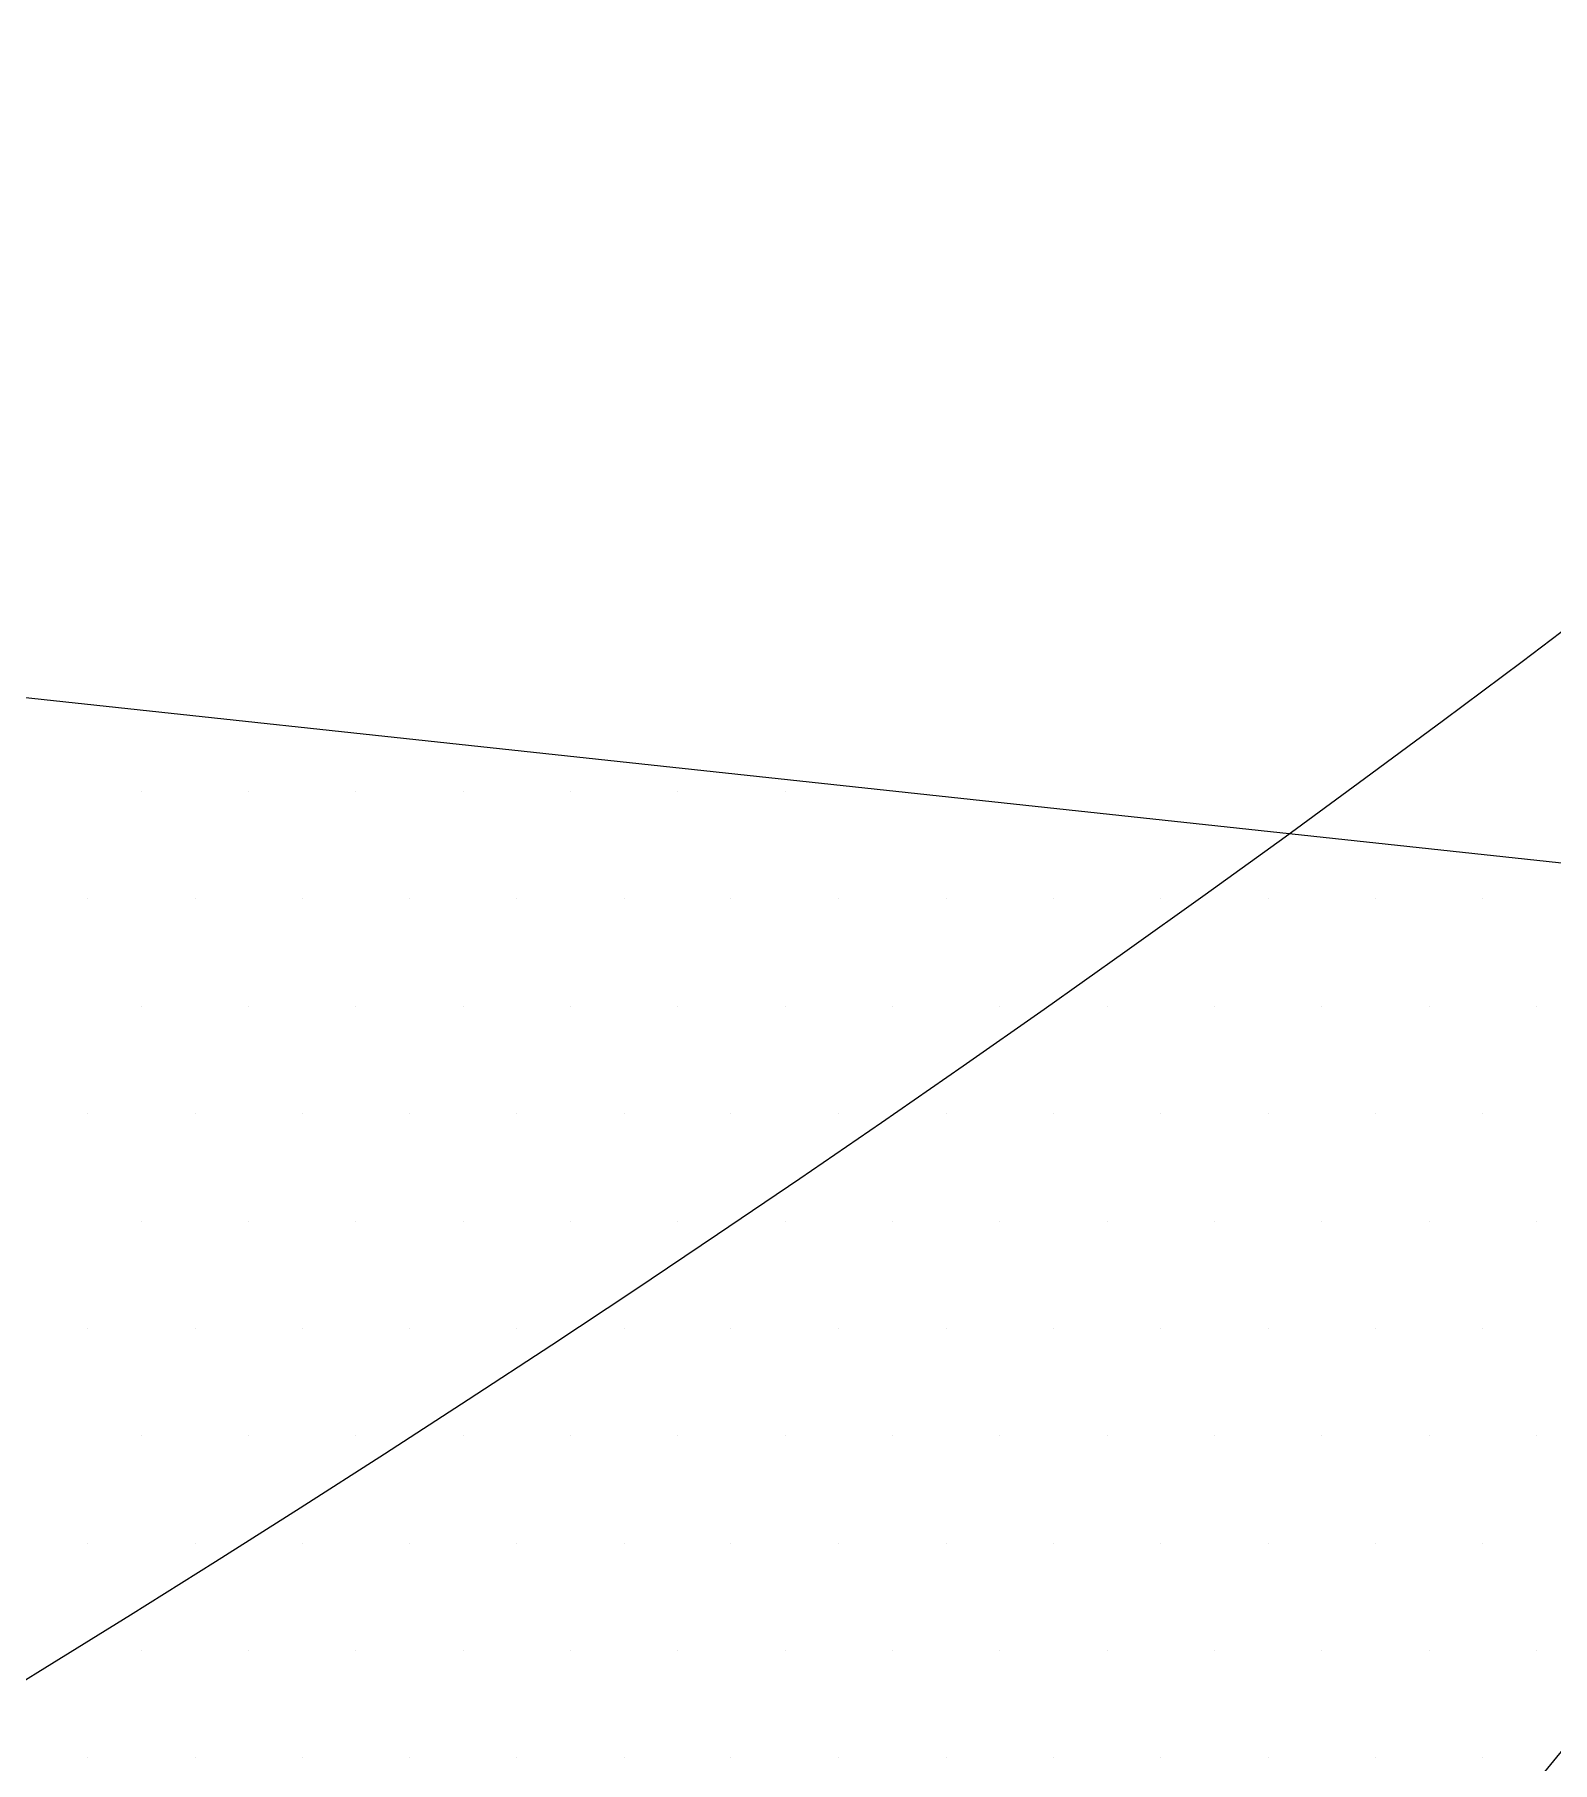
# Model space of a CAD drawing. Header units: metres. Extents: x 9606 to 9900, y 4805 to 4952.
# Drawn here: x 9833.4647 to 9833.6204, y 4844.9846 to 4845.1618 of the extents above; entities that cross this region are included whole.
import ezdxf

# ---------------------------------------------------------------- set-up
doc = ezdxf.new("R2010")
doc.units = ezdxf.units.M
doc.header["$LTSCALE"] = 2
doc.linetypes.add('CACHEX2', pattern=[0.75, 0.5, -0.25])
for name, color, linetype in [('CARTOUCHE', 7, 'Continuous'), ('LOGO', 4, 'Continuous'), ('rosace', 7, 'Continuous')]:
    doc.layers.add(name, color=color, linetype=linetype)

# ---------------------------------------------------------------- blocks, each defined once
blk = doc.blocks.new('A$C715108E3')
at = {"layer": 'LOGO', "color": 131}
for p, q in [((1.4929, -20.6698), (1.4929, -20.6698)), ((1.5842, -20.6698), (1.5842, -20.6698)), ((1.6762, -20.6698), (1.6762, -20.6698)), ((1.7681, -20.6698), (1.7681, -20.6698)), ((1.8595, -20.6698), (1.8595, -20.6698)), ((1.9513, -20.6698), (1.9513, -20.6698)), ((2.0432, -20.6698), (2.0432, -20.6698)), ((2.1346, -20.6698), (2.1346, -20.6698)), ((1.4466, -20.7613), (1.4466, -20.7613)), ((1.5387, -20.7613), (1.5387, -20.7613)), ((1.6305, -20.7613), (1.6305, -20.7613)), ((1.7218, -20.7613), (1.7218, -20.7613)), ((1.8138, -20.7613), (1.8138, -20.7613)), ((1.9056, -20.7613), (1.9056, -20.7613)), ((1.9967, -20.7613), (1.9967, -20.7613)), ((2.0889, -20.7613), (2.0889, -20.7613)), ((2.1807, -20.7613), (2.1807, -20.7613)), ((2.2726, -20.7613), (2.2726, -20.7613)), ((2.364, -20.7613), (2.364, -20.7613)), ((2.4559, -20.7613), (2.4559, -20.7613)), ((2.5477, -20.7613), (2.5477, -20.7613)), ((2.6392, -20.7613), (2.6392, -20.7613)), ((1.4929, -20.8538), (1.4929, -20.8538)), ((1.5842, -20.8538), (1.5842, -20.8538)), ((1.6762, -20.8538), (1.6762, -20.8538)), ((1.7681, -20.8538), (1.7681, -20.8538)), ((1.8595, -20.8538), (1.8595, -20.8538)), ((1.9513, -20.8538), (1.9513, -20.8538)), ((2.0432, -20.8538), (2.0432, -20.8538)), ((2.1346, -20.8538), (2.1346, -20.8538)), ((2.2265, -20.8538), (2.2265, -20.8538)), ((2.3183, -20.8538), (2.3183, -20.8538)), ((2.4101, -20.8538), (2.4101, -20.8538)), ((2.5016, -20.8538), (2.5016, -20.8538)), ((2.5934, -20.8538), (2.5934, -20.8538)), ((2.6853, -20.8538), (2.6853, -20.8538)), ((1.4466, -20.9453), (1.4466, -20.9453)), ((1.5387, -20.9453), (1.5387, -20.9453)), ((1.6305, -20.9453), (1.6305, -20.9453)), ((1.7218, -20.9453), (1.7218, -20.9453)), ((1.8138, -20.9453), (1.8138, -20.9453)), ((1.9056, -20.9453), (1.9056, -20.9453)), ((1.9967, -20.9453), (1.9967, -20.9453)), ((2.0889, -20.9453), (2.0889, -20.9453)), ((2.1807, -20.9453), (2.1807, -20.9453)), ((2.2726, -20.9453), (2.2726, -20.9453)), ((2.364, -20.9453), (2.364, -20.9453)), ((2.4559, -20.9453), (2.4559, -20.9453)), ((2.5477, -20.9453), (2.5477, -20.9453)), ((2.6392, -20.9453), (2.6392, -20.9453)), ((1.4929, -21.0375), (1.4929, -21.0375)), ((1.5842, -21.0375), (1.5842, -21.0375)), ((1.6762, -21.0375), (1.6762, -21.0375)), ((1.7681, -21.0375), (1.7681, -21.0375)), ((1.8595, -21.0375), (1.8595, -21.0375)), ((1.9513, -21.0375), (1.9513, -21.0375)), ((2.0432, -21.0375), (2.0432, -21.0375)), ((2.1346, -21.0375), (2.1346, -21.0375)), ((2.2265, -21.0375), (2.2265, -21.0375)), ((2.3183, -21.0375), (2.3183, -21.0375)), ((2.4101, -21.0375), (2.4101, -21.0375)), ((2.5016, -21.0375), (2.5016, -21.0375)), ((2.5934, -21.0375), (2.5934, -21.0375)), ((2.6853, -21.0375), (2.6853, -21.0375)), ((1.4466, -21.1288), (1.4466, -21.1288)), ((1.5387, -21.1288), (1.5387, -21.1288)), ((1.6305, -21.1288), (1.6305, -21.1288)), ((1.7218, -21.1288), (1.7218, -21.1288)), ((1.8138, -21.1288), (1.8138, -21.1288)), ((1.9056, -21.1288), (1.9056, -21.1288)), ((1.9967, -21.1288), (1.9967, -21.1288)), ((2.0889, -21.1288), (2.0889, -21.1288)), ((2.1807, -21.1288), (2.1807, -21.1288)), ((2.2726, -21.1288), (2.2726, -21.1288)), ((2.364, -21.1288), (2.364, -21.1288)), ((2.4559, -21.1288), (2.4559, -21.1288)), ((2.5477, -21.1288), (2.5477, -21.1288)), ((2.6392, -21.1288), (2.6392, -21.1288)), ((1.4929, -21.2202), (1.4929, -21.2202)), ((1.5842, -21.2202), (1.5842, -21.2202)), ((1.6762, -21.2202), (1.6762, -21.2202)), ((1.7681, -21.2202), (1.7681, -21.2202)), ((1.8595, -21.2202), (1.8595, -21.2202)), ((1.9513, -21.2202), (1.9513, -21.2202)), ((2.0432, -21.2202), (2.0432, -21.2202)), ((2.1346, -21.2202), (2.1346, -21.2202)), ((2.2265, -21.2202), (2.2265, -21.2202)), ((2.3183, -21.2202), (2.3183, -21.2202)), ((2.4101, -21.2202), (2.4101, -21.2202)), ((2.5016, -21.2202), (2.5016, -21.2202)), ((2.5934, -21.2202), (2.5934, -21.2202)), ((2.6853, -21.2202), (2.6853, -21.2202)), ((1.4466, -21.3126), (1.4466, -21.3126)), ((1.5387, -21.3126), (1.5387, -21.3126)), ((1.6305, -21.3126), (1.6305, -21.3126)), ((1.7218, -21.3126), (1.7218, -21.3126)), ((1.8138, -21.3126), (1.8138, -21.3126)), ((1.9056, -21.3126), (1.9056, -21.3126)), ((1.9967, -21.3126), (1.9967, -21.3126)), ((2.0889, -21.3126), (2.0889, -21.3126)), ((2.1807, -21.3126), (2.1807, -21.3126)), ((2.2726, -21.3126), (2.2726, -21.3126)), ((2.364, -21.3126), (2.364, -21.3126)), ((2.4559, -21.3126), (2.4559, -21.3126)), ((2.5477, -21.3126), (2.5477, -21.3126)), ((2.6392, -21.3126), (2.6392, -21.3126)), ((1.4929, -21.4039), (1.4929, -21.4039)), ((1.5842, -21.4039), (1.5842, -21.4039)), ((1.6762, -21.4039), (1.6762, -21.4039)), ((1.7681, -21.4039), (1.7681, -21.4039)), ((1.8595, -21.4039), (1.8595, -21.4039)), ((1.9513, -21.4039), (1.9513, -21.4039)), ((2.0432, -21.4039), (2.0432, -21.4039)), ((2.1346, -21.4039), (2.1346, -21.4039)), ((2.2265, -21.4039), (2.2265, -21.4039)), ((2.3183, -21.4039), (2.3183, -21.4039)), ((2.4101, -21.4039), (2.4101, -21.4039)), ((2.5016, -21.4039), (2.5016, -21.4039)), ((2.5934, -21.4039), (2.5934, -21.4039)), ((2.6853, -21.4039), (2.6853, -21.4039)), ((1.4466, -21.4954), (1.4466, -21.4954)), ((1.5387, -21.4954), (1.5387, -21.4954)), ((1.6305, -21.4954), (1.6305, -21.4954)), ((1.7218, -21.4954), (1.7218, -21.4954)), ((1.8138, -21.4954), (1.8138, -21.4954)), ((1.9056, -21.4954), (1.9056, -21.4954)), ((1.9967, -21.4954), (1.9967, -21.4954)), ((2.0889, -21.4954), (2.0889, -21.4954)), ((2.1807, -21.4954), (2.1807, -21.4954)), ((2.2726, -21.4954), (2.2726, -21.4954)), ((2.364, -21.4954), (2.364, -21.4954)), ((2.4559, -21.4954), (2.4559, -21.4954)), ((2.5477, -21.4954), (2.5477, -21.4954)), ((2.6392, -21.4954), (2.6392, -21.4954))]:
    blk.add_line(p, q, dxfattribs=at)
blk.add_lwpolyline([(-2.3854, -21.8923), (1.9656, -22.2806), (2.6017, -21.6183), (3.2786, -20.7927), (-3.3817, -20.0761)], dxfattribs=at)
blk = doc.blocks.new('A$C581E6685')
at = {"layer": 'rosace', "color": 32, "linetype": 'CACHEX2', "ltscale": 1.5}
blk.add_ellipse((-38.0538, 23.8138), major_axis=(-19.0311, -3.534), ratio=0.590567, dxfattribs=at)
at = {"layer": 'rosace', "color": 32}
blk.add_ellipse((-37.6144, 23.8499), major_axis=(-13.5768, -4.2839), ratio=0.791971, dxfattribs=at)
at = {"layer": 'CARTOUCHE'}
blk.add_blockref('A$C715108E3', (-31.6739, 36.3189), dxfattribs=at)

msp = doc.modelspace()

# ---------------------------------------------------------------- linework, layer by layer
at = {"layer": 'CARTOUCHE'}
msp.add_rational_spline([(9829.64323, 4848.05468), (9829.64323, 4845.87645), (9829.64323, 4843.69822), (9829.64323, 4842.93022), (9830.41123, 4842.93022), (9839.51909, 4842.93022), (9848.62694, 4842.93022), (9849.39494, 4842.93022), (9849.39494, 4843.69822), (9849.39494, 4845.87645), (9849.39494, 4848.05468), (9849.39494, 4848.82268), (9848.62694, 4848.82268), (9839.51909, 4848.82268), (9830.41123, 4848.82268), (9829.64323, 4848.82268), (9829.64323, 4848.05468)], [1, 1, 1, 0.707106781187, 1, 1, 1, 0.707106781187, 1, 1, 1, 0.707106781187, 1, 1, 1, 0.707106781187, 1], degree=2, knots=[0, 0, 0, 1, 1, 2.570796, 2.570796, 3.570796, 3.570796, 5.141593, 5.141593, 6.141593, 6.141593, 7.712389, 7.712389, 8.712389, 8.712389, 10.283185, 10.283185, 10.283185], dxfattribs=at)

# ---------------------------------------------------------------- block references
at = {"layer": 'CARTOUCHE', "xscale": 0.12, "yscale": 0.12, "zscale": 0.12}
msp.add_blockref('A$C581E6685', (9837.09738, 4843.20633), dxfattribs=at)

doc.saveas('drawing.dxf')
